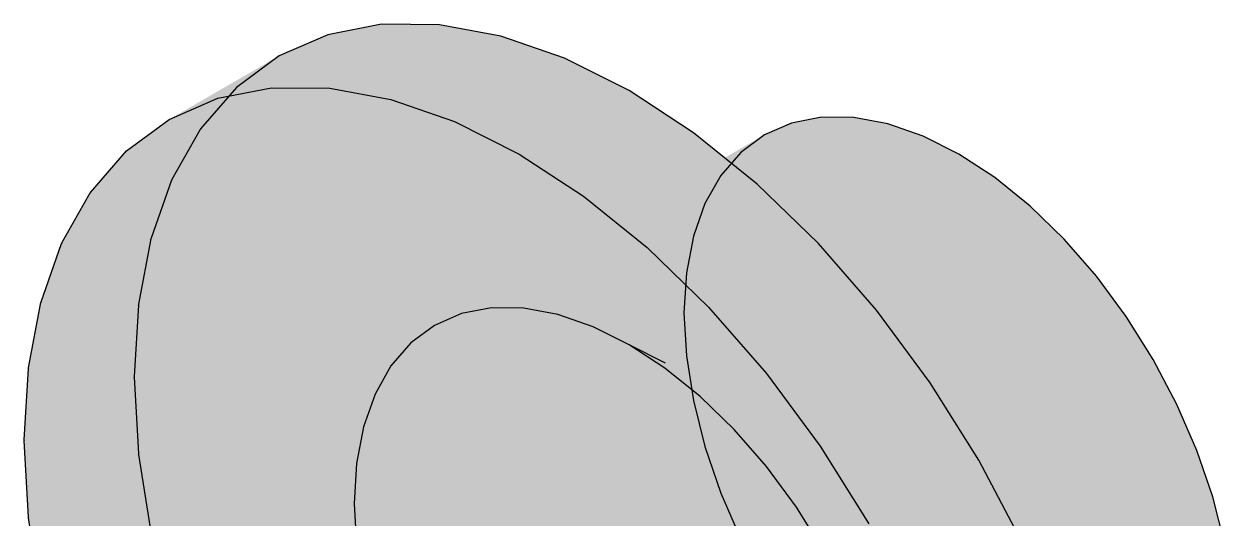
# Model space of a CAD drawing. Extents: x 0 to 297, y 0 to 210.
# Drawn here: x 184.72 to 200.28, y 152.36 to 158.72 of the extents above; entities that cross this region are included whole.
import ezdxf

# ---------------------------------------------------------------- set-up
doc = ezdxf.new("R2010")
doc.units = 0
doc.layers.add('SOMBRA', color=8, linetype='CONTINUOUS')
doc.layers.add('VISIBLE', color=7, linetype='CONTINUOUS')

msp = doc.modelspace()

# ---------------------------------------------------------------- linework, layer by layer
at = {"layer": 'SOMBRA', "color": 254}
for points in [[(189.318, 158.7187), (188.6259, 158.5842), (187.2117, 157.7677)], [(187.9038, 157.9022), (189.318, 158.7187), (187.2117, 157.7677)], [(190.0646, 158.7127), (189.318, 158.7187), (187.9038, 157.9022)], [(188.6504, 157.8962), (190.0646, 158.7127), (187.9038, 157.9022)], [(190.8529, 158.5666), (190.0646, 158.7127), (188.6504, 157.8962)], [(188.6259, 158.5842), (188, 158.3118), (186.5858, 157.4953)], [(187.2117, 157.7677), (188.6259, 158.5842), (186.5858, 157.4953)], [(189.4387, 157.7501), (190.8529, 158.5666), (188.6504, 157.8962)], [(191.6693, 158.2828), (190.8529, 158.5666), (189.4387, 157.7501)], [(188, 158.3118), (187.4511, 157.906), (186.0369, 157.0895)], [(186.5858, 157.4953), (188, 158.3118), (186.0369, 157.0895)], [(190.2551, 157.4663), (191.6693, 158.2828), (189.4387, 157.7501)], [(192.5, 157.866), (191.6693, 158.2828), (190.2551, 157.4663)], [(187.4511, 157.906), (186.9886, 157.3738), (185.5744, 156.5573)], [(186.0369, 157.0895), (187.4511, 157.906), (185.5744, 156.5573)], [(191.0858, 157.0495), (192.5, 157.866), (190.2551, 157.4663)], [(193.3307, 157.3236), (192.5, 157.866), (191.0858, 157.0495)], [(194.5903, 157.4485), (194.2426, 157.2972), (190, 154.8477)], [(190.3477, 154.9991), (194.5903, 157.4485), (190, 154.8477)], [(194.9749, 157.5232), (194.5903, 157.4485), (190.3477, 154.9991)], [(190.7322, 155.0737), (194.9749, 157.5232), (190.3477, 154.9991)], [(195.3897, 157.5199), (194.9749, 157.5232), (190.7322, 155.0737)], [(191.147, 155.0704), (195.3897, 157.5199), (190.7322, 155.0737)], [(195.8276, 157.4388), (195.3897, 157.5199), (191.147, 155.0704)], [(191.5849, 154.9893), (195.8276, 157.4388), (191.147, 155.0704)], [(196.2812, 157.2811), (195.8276, 157.4388), (191.5849, 154.9893)], [(186.9847, 157.3669), (186.6205, 156.7243), (185.2063, 155.9078)], [(186.9847, 157.3669), (185.2063, 155.9078), (186.9697, 157.3582)], [(186.9697, 157.3582), (185.2063, 155.9078), (185.5705, 156.5504)], [(185.5744, 156.5573), (186.9697, 157.3582), (185.5705, 156.5504)], [(185.5744, 156.5573), (186.9886, 157.3738), (186.9697, 157.3582)], [(186.9886, 157.3738), (186.9847, 157.3669), (186.9697, 157.3582)], [(194.2426, 157.2972), (193.9377, 157.0717), (189.6951, 154.6223)], [(190, 154.8477), (194.2426, 157.2972), (189.6951, 154.6223)], [(191.9165, 156.5071), (193.3307, 157.3236), (191.0858, 157.0495)], [(192.0385, 154.8316), (196.2812, 157.2811), (191.5849, 154.9893)], [(194.1471, 156.6647), (193.3307, 157.3236), (191.9165, 156.5071)], [(196.7426, 157.0495), (196.2812, 157.2811), (192.0385, 154.8316)], [(193.9377, 157.0717), (193.6808, 156.7761), (189.4381, 154.3266)], [(189.6951, 154.6223), (193.9377, 157.0717), (189.4381, 154.3266)], [(192.5, 154.6001), (196.7426, 157.0495), (192.0385, 154.8316)], [(197.2041, 156.7482), (196.7426, 157.0495), (192.5, 154.6001)], [(186.6176, 156.7162), (186.3529, 155.9685), (184.9387, 155.152)], [(186.6176, 156.7162), (184.9387, 155.152), (186.6026, 156.7075)], [(186.6026, 156.7075), (184.9387, 155.152), (185.2034, 155.8997)], [(185.2063, 155.9078), (186.6026, 156.7075), (185.2034, 155.8997)], [(185.2063, 155.9078), (186.6205, 156.7243), (186.6026, 156.7075)], [(186.6205, 156.7243), (186.6176, 156.7162), (186.6026, 156.7075)], [(193.6808, 156.7761), (193.4762, 156.4152), (189.2336, 153.9657)], [(189.4381, 154.3266), (193.6808, 156.7761), (189.2336, 153.9657)], [(192.7329, 155.8482), (194.1471, 156.6647), (191.9165, 156.5071)], [(192.9615, 154.2987), (197.2041, 156.7482), (192.5, 154.6001)], [(194.9354, 155.9006), (194.1471, 156.6647), (192.7329, 155.8482)], [(197.6577, 156.3821), (197.2041, 156.7482), (192.9615, 154.2987)], [(193.4762, 156.4152), (193.3276, 155.9954), (189.0849, 153.5459)], [(189.2336, 153.9657), (193.4762, 156.4152), (189.0849, 153.5459)], [(193.4151, 153.9326), (197.6577, 156.3821), (192.9615, 154.2987)], [(198.0956, 155.9576), (197.6577, 156.3821), (193.4151, 153.9326)], [(186.3512, 155.9595), (186.1905, 155.1195), (184.7763, 154.303)], [(186.3512, 155.9595), (184.7763, 154.303), (186.3361, 155.9508)], [(186.3361, 155.9508), (184.7763, 154.303), (184.9369, 155.143)], [(184.9387, 155.152), (186.3361, 155.9508), (184.9369, 155.143)], [(184.9387, 155.152), (186.3529, 155.9685), (186.3361, 155.9508)], [(186.3529, 155.9685), (186.3512, 155.9595), (186.3361, 155.9508)], [(193.3276, 155.9954), (193.2374, 155.5237), (188.9947, 153.0742)], [(189.0849, 153.5459), (193.3276, 155.9954), (188.9947, 153.0742)], [(193.5212, 155.0841), (194.9354, 155.9006), (192.7329, 155.8482)], [(193.853, 153.5081), (198.0956, 155.9576), (193.4151, 153.9326)]]:
    msp.add_solid(points, dxfattribs=at)
at = {"layer": 'SOMBRA', "color": 253}
for points in [[(188.6259, 158.5842), (189.318, 158.7187), (190.5332, 155.5867)], [(189.318, 158.7187), (191.0742, 155.3153), (190.5332, 155.5867)], [(189.318, 158.7187), (190.0646, 158.7127), (191.0742, 155.3153)], [(190.0646, 158.7127), (191.569, 155.0671), (191.0742, 155.3153)], [(190.0646, 158.7127), (190.8529, 158.5666), (191.569, 155.0671)], [(188, 158.3118), (188.6259, 158.5842), (189.917, 155.8959)], [(188.6259, 158.5842), (190.5332, 155.5867), (189.917, 155.8959)], [(190.8529, 158.5666), (192.0385, 154.8316), (191.569, 155.0671)], [(190.8529, 158.5666), (191.6693, 158.2828), (192.0385, 154.8316)], [(187.4511, 157.906), (188, 158.3118), (189.1819, 156.2646)], [(188, 158.3118), (189.917, 155.8959), (189.1819, 156.2646)], [(191.6693, 158.2828), (192.5, 154.6001), (192.0385, 154.8316)], [(191.6693, 158.2828), (192.5, 157.866), (192.5, 154.6001)], [(186.9886, 157.3738), (187.4511, 157.906), (188.255, 156.7296)], [(187.4511, 157.906), (189.1819, 156.2646), (188.255, 156.7296)], [(192.5, 157.866), (192.9695, 154.3645), (192.5, 154.6001)], [(192.5, 157.866), (193.3307, 157.3236), (192.9695, 154.3645)], [(194.2426, 157.2972), (194.5903, 157.4485), (196.7426, 152.9671)], [(194.5903, 157.4485), (194.9749, 157.5232), (196.7426, 152.9671)], [(194.9749, 157.5232), (195.3897, 157.5199), (196.7426, 152.9671)], [(195.3897, 157.5199), (195.8276, 157.4388), (196.7426, 152.9671)], [(195.8276, 157.4388), (196.2812, 157.2811), (196.7426, 152.9671)], [(186.6205, 156.7243), (186.9847, 157.3669), (187.0006, 157.3589)], [(186.6205, 156.7243), (187.0006, 157.3589), (187.8662, 156.2822)], [(186.9847, 157.3669), (186.9886, 157.3738), (187.0006, 157.3589)], [(186.9886, 157.3738), (188.255, 156.7296), (187.0006, 157.3589)], [(188.255, 156.7296), (187.8662, 156.2822), (187.0006, 157.3589)], [(193.3307, 157.3236), (193.4643, 154.1163), (192.9695, 154.3645)], [(193.3307, 157.3236), (194.1471, 156.6647), (193.4643, 154.1163)], [(193.9377, 157.0717), (194.2426, 157.2972), (196.7426, 152.9671)], [(196.2812, 157.2811), (196.7426, 157.0495), (196.7426, 152.9671)], [(193.6808, 156.7761), (193.9377, 157.0717), (196.7426, 152.9671)], [(196.7426, 157.0495), (197.2041, 156.7482), (196.7426, 152.9671)], [(186.3529, 155.9685), (186.6176, 156.7162), (186.6332, 156.7108)], [(186.3529, 155.9685), (186.6332, 156.7108), (187.5566, 155.736)], [(186.6176, 156.7162), (186.6205, 156.7243), (186.6332, 156.7108)], [(186.6205, 156.7243), (187.8662, 156.2822), (186.6332, 156.7108)], [(187.8662, 156.2822), (187.5566, 155.736), (186.6332, 156.7108)], [(188.255, 156.7296), (188.7772, 155.9654), (187.8662, 156.2822)], [(189.1819, 156.2646), (188.7772, 155.9654), (188.255, 156.7296)], [(194.1471, 156.6647), (194.0053, 153.8449), (193.4643, 154.1163)], [(193.4762, 156.4152), (193.6808, 156.7761), (196.7426, 152.9671)], [(194.1471, 156.6647), (194.9354, 155.9006), (194.0053, 153.8449)], [(197.2041, 156.7482), (197.6577, 156.3821), (196.7426, 152.9671)], [(193.3276, 155.9954), (193.4762, 156.4152), (196.7426, 152.9671)], [(197.6577, 156.3821), (198.0956, 155.9576), (196.7426, 152.9671)], [(187.8662, 156.2822), (188.4362, 155.573), (187.5566, 155.736)], [(188.7772, 155.9654), (188.4362, 155.573), (187.8662, 156.2822)], [(189.1819, 156.2646), (189.4997, 155.7142), (188.7772, 155.9654)], [(189.917, 155.8959), (189.4997, 155.7142), (189.1819, 156.2646)], [(186.1905, 155.1195), (186.3512, 155.9595), (186.3662, 155.9567)], [(186.1905, 155.1195), (186.3662, 155.9567), (187.3316, 155.1006)], [(186.3512, 155.9595), (186.3529, 155.9685), (186.3662, 155.9567)], [(186.3529, 155.9685), (187.5566, 155.736), (186.3662, 155.9567)], [(187.5566, 155.736), (187.3316, 155.1006), (186.3662, 155.9567)], [(188.7772, 155.9654), (189.1338, 155.4437), (188.4362, 155.573)], [(189.4997, 155.7142), (189.1338, 155.4437), (188.7772, 155.9654)], [(189.917, 155.8959), (190.1054, 155.5037), (189.4997, 155.7142)], [(190.5332, 155.5867), (190.1054, 155.5037), (189.917, 155.8959)], [(193.2374, 155.5237), (193.3276, 155.9954), (196.7426, 152.9671)], [(195.682, 155.0444), (194.9354, 155.9006), (193.5212, 155.0841)], [(198.5104, 155.482), (198.0956, 155.9576), (193.853, 153.5081)], [(194.9354, 155.9006), (194.6215, 153.5358), (194.0053, 153.8449)], [(194.9354, 155.9006), (195.682, 155.0444), (194.6215, 153.5358)], [(198.0956, 155.9576), (198.5104, 155.482), (196.7426, 152.9671)], [(187.5566, 155.736), (188.1647, 155.0941), (187.3316, 155.1006)], [(188.4362, 155.573), (188.1647, 155.0941), (187.5566, 155.736)], [(188.4362, 155.573), (188.8254, 155.0888), (188.1647, 155.0941)], [(189.1338, 155.4437), (188.8254, 155.0888), (188.4362, 155.573)], [(189.4997, 155.7142), (189.7185, 155.3353), (189.1338, 155.4437)], [(190.1054, 155.5037), (189.7185, 155.3353), (189.4997, 155.7142)], [(190.5332, 155.5867), (190.6372, 155.3188), (190.1054, 155.5037)], [(191.0742, 155.3153), (190.6372, 155.3188), (190.5332, 155.5867)], [(189.1338, 155.4437), (189.3792, 155.0844), (188.8254, 155.0888)], [(193.2374, 155.5237), (193.2071, 155.0083), (188.9645, 152.5588)], [(188.9947, 153.0742), (193.2374, 155.5237), (188.9645, 152.5588)], [(189.7185, 155.3353), (189.3792, 155.0844), (189.1338, 155.4437)], [(190.1054, 155.5037), (190.2319, 155.2401), (189.7185, 155.3353)], [(190.6372, 155.3188), (190.2319, 155.2401), (190.1054, 155.5037)], [(193.2071, 155.0083), (193.2374, 155.5237), (196.7426, 152.9671)], [(194.2678, 153.0325), (198.5104, 155.482), (193.853, 153.5081)], [(198.8949, 154.9633), (198.5104, 155.482), (194.2678, 153.0325)], [(198.5104, 155.482), (198.8949, 154.9633), (196.7426, 152.9671)], [(189.7185, 155.3353), (189.8655, 155.0806), (189.3792, 155.0844)], [(190.2319, 155.2401), (189.8655, 155.0806), (189.7185, 155.3353)], [(190.6372, 155.3188), (190.7015, 155.153), (190.2319, 155.2401)], [(191.1235, 155.1497), (190.7015, 155.153), (190.6372, 155.3188)], [(191.0742, 155.3153), (191.1235, 155.1497), (190.6372, 155.3188)], [(191.569, 155.0671), (191.1235, 155.1497), (191.0742, 155.3153)], [(186.1899, 155.1097), (186.136, 154.1918), (184.7218, 153.3753)], [(186.1899, 155.1097), (184.7218, 153.3753), (186.1749, 155.101)], [(186.1749, 155.101), (184.7218, 153.3753), (184.7757, 154.2932)], [(184.7763, 154.303), (186.1749, 155.101), (184.7757, 154.2932)], [(184.7763, 154.303), (186.1905, 155.1195), (186.1749, 155.101)], [(186.136, 154.1918), (186.1899, 155.1097), (186.2042, 155.1096)], [(186.136, 154.1918), (186.2042, 155.1096), (187.1951, 154.3868)], [(186.1905, 155.1195), (186.1899, 155.1097), (186.1749, 155.101)], [(186.1899, 155.1097), (186.1905, 155.1195), (186.2042, 155.1096)], [(186.1905, 155.1195), (187.3316, 155.1006), (186.2042, 155.1096)], [(187.3316, 155.1006), (187.1951, 154.3868), (186.2042, 155.1096)], [(187.3316, 155.1006), (187.9675, 154.5368), (187.1951, 154.3868)], [(188.1647, 155.0941), (187.9675, 154.5368), (187.3316, 155.1006)], [(190.2319, 155.2401), (190.3102, 155.0771), (189.8655, 155.0806)], [(190.7015, 155.153), (190.3102, 155.0771), (190.2319, 155.2401)], [(190.7015, 155.153), (190.7322, 155.0737), (190.3102, 155.0771)], [(191.147, 155.0704), (190.7322, 155.0737), (190.7015, 155.153)], [(191.1235, 155.1497), (191.147, 155.0704), (190.7015, 155.153)], [(191.5849, 154.9893), (191.147, 155.0704), (191.1235, 155.1497)], [(191.569, 155.0671), (191.5849, 154.9893), (191.1235, 155.1497)], [(188.1647, 155.0941), (188.5799, 154.6558), (187.9675, 154.5368)], [(188.8254, 155.0888), (188.5799, 154.6558), (188.1647, 155.0941)], [(188.8254, 155.0888), (189.0934, 154.7555), (188.5799, 154.6558)], [(189.3792, 155.0844), (189.0934, 154.7555), (188.8254, 155.0888)], [(188.9645, 152.5588), (193.2071, 155.0083), (188.9947, 152.0085)], [(193.2071, 155.0083), (193.2374, 154.458), (188.9947, 152.0085)], [(189.3792, 155.0844), (189.5442, 154.843), (189.0934, 154.7555)], [(189.8655, 155.0806), (189.5442, 154.843), (189.3792, 155.0844)], [(189.8655, 155.0806), (189.9565, 154.9231), (189.5442, 154.843)], [(190.3102, 155.0771), (189.9565, 154.9231), (189.8655, 155.0806)], [(190.3102, 155.0771), (190.3477, 154.9991), (189.9565, 154.9231)], [(190.3477, 154.9991), (190, 154.8477), (189.9565, 154.9231)], [(190.7322, 155.0737), (190.3477, 154.9991), (190.3102, 155.0771)], [(192.0385, 154.8316), (191.5849, 154.9893), (191.569, 155.0671)], [(193.2374, 154.458), (193.2071, 155.0083), (196.7426, 152.9671)], [(194.2678, 154.2279), (195.682, 155.0444), (193.5212, 155.0841)], [(196.3741, 154.1108), (195.682, 155.0444), (194.2678, 154.2279)], [(194.6523, 152.5138), (198.8949, 154.9633), (194.2678, 153.0325)], [(195.682, 155.0444), (195.3566, 153.167), (194.6215, 153.5358)], [(199.2426, 154.4104), (198.8949, 154.9633), (194.6523, 152.5138)], [(195.682, 155.0444), (196.3741, 154.1108), (195.3566, 153.167)], [(198.8949, 154.9633), (199.2426, 154.4104), (196.7426, 152.9671)], [(189.5442, 154.843), (189.2735, 154.5314), (189.0934, 154.7555)], [(189.5442, 154.843), (189.6462, 154.6937), (189.2735, 154.5314)], [(189.9565, 154.9231), (189.6462, 154.6937), (189.5442, 154.843)], [(189.9565, 154.9231), (190, 154.8477), (189.6462, 154.6937)], [(190, 154.8477), (189.6951, 154.6223), (189.6462, 154.6937)], [(188.5799, 154.6558), (188.4015, 154.1519), (187.9675, 154.5368)], [(188.5799, 154.6558), (188.8658, 154.354), (188.4015, 154.1519)], [(189.0934, 154.7555), (188.8658, 154.354), (188.5799, 154.6558)], [(189.0934, 154.7555), (189.2735, 154.5314), (188.8658, 154.354)], [(189.6462, 154.6937), (189.3848, 154.3929), (189.2735, 154.5314)], [(189.6462, 154.6937), (189.6951, 154.6223), (189.3848, 154.3929)], [(187.9675, 154.5368), (187.8477, 153.9108), (187.1951, 154.3868)], [(187.9675, 154.5368), (188.4015, 154.1519), (187.8477, 153.9108)], [(189.2735, 154.5314), (189.0579, 154.1512), (188.8658, 154.354)], [(189.2735, 154.5314), (189.3848, 154.3929), (189.0579, 154.1512)], [(189.6951, 154.6223), (189.4381, 154.3266), (189.3848, 154.3929)], [(192.9615, 154.2987), (192.5, 154.6001), (192.7327, 154.4833)], [(192.9695, 154.3645), (192.9615, 154.2987), (192.7327, 154.4833)], [(186.136, 154.1918), (187.1951, 154.3868), (186.1498, 154.1838)], [(187.1951, 154.3868), (187.1493, 153.6068), (186.1498, 154.1838)], [(187.1951, 154.3868), (187.8477, 153.9108), (187.1493, 153.6068)], [(188.8658, 154.354), (188.7004, 153.8869), (188.4015, 154.1519)], [(188.8658, 154.354), (189.0579, 154.1512), (188.7004, 153.8869)], [(188.9947, 152.0085), (193.2374, 154.458), (189.0849, 151.4326)], [(189.3848, 154.3929), (189.1767, 154.0258), (189.0579, 154.1512)], [(193.2374, 154.458), (193.3276, 153.8821), (189.0849, 151.4326)], [(189.3848, 154.3929), (189.4381, 154.3266), (189.1767, 154.0258)], [(189.4381, 154.3266), (189.2336, 153.9657), (189.1767, 154.0258)], [(193.4151, 153.9326), (192.9615, 154.2987), (192.9695, 154.3645)], [(193.431, 153.9921), (192.9695, 154.3645), (193.2126, 154.2426)], [(193.431, 153.9921), (193.4151, 153.9326), (192.9695, 154.3645)], [(193.3276, 153.8821), (193.2374, 154.458), (196.7426, 152.9671)], [(195, 151.961), (199.2426, 154.4104), (194.6523, 152.5138)], [(199.5476, 153.8329), (199.2426, 154.4104), (195, 151.961)], [(199.2426, 154.4104), (199.5476, 153.8329), (196.7426, 152.9671)], [(184.7218, 153.3753), (186.136, 154.1918), (186.1216, 154.1726)], [(184.7218, 153.3753), (186.1216, 154.1726), (184.7224, 153.3648)], [(186.1216, 154.1726), (184.7763, 152.3847), (184.7224, 153.3648)], [(186.1366, 154.1813), (186.1905, 153.2012), (184.7763, 152.3847)], [(186.1366, 154.1813), (184.7763, 152.3847), (186.1216, 154.1726)], [(186.136, 154.1918), (186.1366, 154.1813), (186.1216, 154.1726)], [(186.1366, 154.1813), (186.136, 154.1918), (186.1498, 154.1838)], [(186.1905, 153.2012), (186.1366, 154.1813), (186.1498, 154.1838)], [(186.1905, 153.2012), (186.1498, 154.1838), (187.1493, 153.6068)], [(193.4643, 154.1163), (193.431, 153.9921), (193.2126, 154.2426)], [(194.9599, 153.2943), (196.3741, 154.1108), (194.2678, 154.2279)], [(188.4015, 154.1519), (188.2933, 153.5858), (187.8477, 153.9108)], [(188.4015, 154.1519), (188.7004, 153.8869), (188.2933, 153.5858)], [(189.0579, 154.1512), (188.9013, 153.7088), (188.7004, 153.8869)], [(189.0579, 154.1512), (189.1767, 154.0258), (188.9013, 153.7088)], [(189.1767, 154.0258), (189.0255, 153.5986), (188.9013, 153.7088)], [(189.1767, 154.0258), (189.2336, 153.9657), (189.0255, 153.5986)], [(193.8765, 153.5602), (193.431, 153.9921), (193.4643, 154.1163)], [(193.9258, 153.669), (193.8765, 153.5602), (193.4643, 154.1163)], [(193.9258, 153.669), (193.4643, 154.1163), (193.7275, 153.9843)], [(197, 153.1157), (196.3741, 154.1108), (194.9599, 153.2943)], [(196.3741, 154.1108), (196.2835, 152.702), (195.3566, 153.167)], [(196.3741, 154.1108), (197, 153.1157), (196.2835, 152.702)], [(187.8477, 153.9108), (187.8076, 153.2268), (187.1493, 153.6068)], [(187.8477, 153.9108), (188.2933, 153.5858), (187.8076, 153.2268)], [(188.7004, 153.8869), (188.6, 153.3621), (188.2933, 153.5858)], [(188.7004, 153.8869), (188.9013, 153.7088), (188.6, 153.3621)], [(189.2336, 153.9657), (189.0849, 153.5459), (189.0255, 153.5986)], [(193.4762, 153.2906), (193.3276, 153.8821), (196.7426, 152.9671)], [(193.853, 153.5081), (193.4151, 153.9326), (193.431, 153.9921)], [(193.8765, 153.5602), (193.853, 153.5081), (193.431, 153.9921)], [(194.0053, 153.8449), (193.9258, 153.669), (193.7275, 153.9843)], [(188.9013, 153.7088), (188.8062, 153.2117), (188.6, 153.3621)], [(188.9013, 153.7088), (189.0255, 153.5986), (188.8062, 153.2117)], [(194.3628, 153.1677), (193.9258, 153.669), (194.0053, 153.8449)], [(194.4668, 153.3157), (194.3628, 153.1677), (194.0053, 153.8449)], [(194.4668, 153.3157), (194.0053, 153.8449), (194.3018, 153.6962)], [(195.3049, 151.3834), (199.5476, 153.8329), (195, 151.961)], [(199.5476, 153.8329), (199.8045, 153.2405), (196.7426, 152.9671)], [(186.1905, 153.2012), (187.1493, 153.6068), (186.2042, 153.1954)], [(187.1493, 153.6068), (187.1951, 152.7739), (186.2042, 153.1954)], [(187.1493, 153.6068), (187.8076, 153.2268), (187.1951, 152.7739)], [(188.2933, 153.5858), (188.257, 152.9673), (187.8076, 153.2268)], [(188.2933, 153.5858), (188.6, 153.3621), (188.257, 152.9673)], [(189.0255, 153.5986), (188.9337, 153.1187), (188.8062, 153.2117)], [(189.0255, 153.5986), (189.0849, 153.5459), (188.9337, 153.1187)], [(189.0849, 153.5459), (188.9947, 153.0742), (188.9337, 153.1187)], [(194.2678, 153.0325), (193.853, 153.5081), (193.8765, 153.5602)], [(194.2985, 153.0763), (193.8765, 153.5602), (193.9258, 153.669)], [(194.2985, 153.0763), (194.2678, 153.0325), (193.8765, 153.5602)], [(194.3628, 153.1677), (194.2985, 153.0763), (193.9258, 153.669)], [(194.6215, 153.5358), (194.4668, 153.3157), (194.3018, 153.6962)], [(194.8946, 152.7386), (194.4668, 153.3157), (194.6215, 153.5358)], [(195.083, 152.9133), (194.8946, 152.7386), (194.6215, 153.5358)], [(195.083, 152.9133), (194.6215, 153.5358), (194.9706, 153.3607)], [(188.6, 153.3621), (188.5664, 152.7887), (188.257, 152.9673)], [(188.6, 153.3621), (188.8062, 153.2117), (188.5664, 152.7887)], [(193.6808, 152.6936), (193.4762, 153.2906), (196.7426, 152.9671)], [(194.7681, 152.6212), (194.3628, 153.1677), (194.4668, 153.3157)], [(194.8946, 152.7386), (194.7681, 152.6212), (194.4668, 153.3157)], [(195.5858, 152.2992), (197, 153.1157), (194.9599, 153.2943)], [(195.3566, 153.167), (195.083, 152.9133), (194.9706, 153.3607)], [(199.8045, 153.2405), (200.009, 152.6435), (196.7426, 152.9671)], [(184.7763, 152.3847), (186.1905, 153.2012), (186.1772, 153.1815)], [(184.7763, 152.3847), (186.1772, 153.1815), (184.778, 152.3737)], [(186.1772, 153.1815), (184.9387, 151.3482), (184.778, 152.3737)], [(186.1922, 153.1902), (186.3529, 152.1647), (184.9387, 151.3482)], [(186.1922, 153.1902), (184.9387, 151.3482), (186.1772, 153.1815)], [(186.1905, 153.2012), (186.1922, 153.1902), (186.1772, 153.1815)], [(186.1922, 153.1902), (186.1905, 153.2012), (186.2042, 153.1954)], [(186.3529, 152.1647), (186.1922, 153.1902), (186.2042, 153.1954)], [(186.3529, 152.1647), (186.2042, 153.1954), (187.1951, 152.7739)], [(187.8076, 153.2268), (187.8477, 152.4963), (187.1951, 152.7739)], [(187.8076, 153.2268), (188.257, 152.9673), (187.8477, 152.4963)], [(188.8062, 153.2117), (188.7743, 152.6686), (188.5664, 152.7887)], [(188.8062, 153.2117), (188.9337, 153.1187), (188.7743, 152.6686)], [(188.9337, 153.1187), (188.9029, 152.5944), (188.7743, 152.6686)], [(188.9337, 153.1187), (188.9947, 153.0742), (188.9029, 152.5944)], [(194.6523, 152.5138), (194.2678, 153.0325), (194.2985, 153.0763)], [(194.6898, 152.5485), (194.2985, 153.0763), (194.3628, 153.1677)], [(194.6898, 152.5485), (194.6523, 152.5138), (194.2985, 153.0763)], [(194.7681, 152.6212), (194.6898, 152.5485), (194.3628, 153.1677)], [(195.5003, 152.2498), (195.083, 152.9133), (195.3566, 153.167)], [(195.8181, 152.4333), (195.5003, 152.2498), (195.3566, 153.167)], [(195.8181, 152.4333), (195.3566, 153.167), (195.7897, 152.9497)], [(197.5489, 152.0761), (197, 153.1157), (195.5858, 152.2992)], [(197, 153.1157), (197.5379, 152.0727), (196.2835, 152.702)], [(197, 153.1157), (197.5489, 152.0761), (197.5379, 152.0727)], [(188.257, 152.9673), (188.2933, 152.3068), (187.8477, 152.4963)], [(188.257, 152.9673), (188.5664, 152.7887), (188.2933, 152.3068)], [(188.9947, 153.0742), (188.9645, 152.5588), (188.9029, 152.5944)], [(193.9377, 152.1012), (193.6808, 152.6936), (196.7426, 152.9671)], [(194.2426, 151.5237), (193.9377, 152.1012), (196.7426, 152.9671)], [(194.5903, 150.9708), (194.2426, 151.5237), (196.7426, 152.9671)], [(194.9749, 150.4522), (194.5903, 150.9708), (196.7426, 152.9671)], [(195.3897, 149.9765), (194.9749, 150.4522), (196.7426, 152.9671)], [(195.8276, 149.552), (195.3897, 149.9765), (196.7426, 152.9671)], [(196.2835, 152.702), (195.8181, 152.4333), (195.7897, 152.9497)], [(196.2812, 149.1859), (195.8276, 149.552), (196.7426, 152.9671)], [(196.7426, 148.8846), (196.2812, 149.1859), (196.7426, 152.9671)], [(197.2041, 148.6531), (196.7426, 148.8846), (196.7426, 152.9671)], [(197.6577, 148.4954), (197.2041, 148.6531), (196.7426, 152.9671)], [(198.0956, 148.4142), (197.6577, 148.4954), (196.7426, 152.9671)], [(198.5104, 148.4109), (198.0956, 148.4142), (196.7426, 152.9671)], [(198.8949, 148.4856), (198.5104, 148.4109), (196.7426, 152.9671)], [(199.2426, 148.6369), (198.8949, 148.4856), (196.7426, 152.9671)], [(199.5476, 148.8624), (199.2426, 148.6369), (196.7426, 152.9671)], [(199.8045, 149.1581), (199.5476, 148.8624), (196.7426, 152.9671)], [(200.009, 149.5189), (199.8045, 149.1581), (196.7426, 152.9671)], [(200.1577, 149.9388), (200.009, 149.5189), (196.7426, 152.9671)], [(200.2479, 150.4104), (200.1577, 149.9388), (196.7426, 152.9671)], [(200.2782, 150.9258), (200.2479, 150.4104), (196.7426, 152.9671)], [(200.2479, 151.4762), (200.2782, 150.9258), (196.7426, 152.9671)], [(200.1577, 152.052), (200.2479, 151.4762), (196.7426, 152.9671)], [(200.009, 152.6435), (200.1577, 152.052), (196.7426, 152.9671)], [(186.3529, 152.1647), (187.1951, 152.7739), (186.3662, 152.1611)], [(187.1951, 152.7739), (187.3316, 151.9024), (186.3662, 152.1611)], [(187.1951, 152.7739), (187.8477, 152.4963), (187.3316, 151.9024)], [(188.5664, 152.7887), (188.6, 152.1764), (188.2933, 152.3068)], [(188.5664, 152.7887), (188.7743, 152.6686), (188.6, 152.1764)], [(195.2815, 152.1235), (194.8946, 152.7386), (195.083, 152.9133)], [(195.5003, 152.2498), (195.2815, 152.1235), (195.083, 152.9133)], [(188.7743, 152.6686), (188.8062, 152.0887), (188.6, 152.1764)], [(188.7743, 152.6686), (188.9029, 152.5944), (188.8062, 152.0887)], [(195.0435, 151.9861), (194.6898, 152.5485), (194.7681, 152.6212)], [(195.1345, 152.0386), (194.7681, 152.6212), (194.8946, 152.7386)], [(195.1345, 152.0386), (195.0435, 151.9861), (194.7681, 152.6212)], [(195.2815, 152.1235), (195.1345, 152.0386), (194.8946, 152.7386)], [(196.2228, 151.6667), (195.8181, 152.4333), (196.2835, 152.702)], [(196.745, 151.8279), (196.2228, 151.6667), (196.2835, 152.702)], [(196.745, 151.8279), (196.2835, 152.702), (196.8571, 152.4142)], [(187.8477, 152.4963), (187.9675, 151.7321), (187.3316, 151.9024)], [(187.8477, 152.4963), (188.2933, 152.3068), (187.9675, 151.7321)], [(188.9029, 152.5944), (188.9337, 152.0344), (188.8062, 152.0887)], [(188.9029, 152.5944), (188.9645, 152.5588), (188.9337, 152.0344)], [(188.9645, 152.5588), (188.9947, 152.0085), (188.9337, 152.0344)], [(195, 151.961), (194.6523, 152.5138), (194.6898, 152.5485)], [(195.0435, 151.9861), (195, 151.961), (194.6898, 152.5485)], [(195.8662, 151.5567), (195.5003, 152.2498), (195.8181, 152.4333)], [(196.2228, 151.6667), (195.8662, 151.5567), (195.8181, 152.4333)], [(197.5379, 152.0727), (196.745, 151.8279), (196.8571, 152.4142)]]:
    msp.add_solid(points, dxfattribs=at)
at = {"layer": 'SOMBRA', "color": 252}
for points in [[(187.9038, 157.9022), (187.2117, 157.7677), (188.5028, 155.0794)], [(187.9038, 157.9022), (188.5028, 155.0794), (189.119, 154.7702)], [(188.6504, 157.8962), (187.9038, 157.9022), (189.119, 154.7702)], [(187.2117, 157.7677), (186.5858, 157.4953), (187.7677, 155.4481)], [(187.2117, 157.7677), (187.7677, 155.4481), (188.5028, 155.0794)], [(188.6504, 157.8962), (189.119, 154.7702), (189.66, 154.4988)], [(189.4387, 157.7501), (188.6504, 157.8962), (189.66, 154.4988)], [(189.4387, 157.7501), (189.66, 154.4988), (190.1548, 154.2506)], [(190.2551, 157.4663), (189.4387, 157.7501), (190.1548, 154.2506)], [(186.5858, 157.4953), (186.0369, 157.0895), (186.8408, 155.9131)], [(186.5858, 157.4953), (186.8408, 155.9131), (187.7677, 155.4481)], [(190.2551, 157.4663), (190.1548, 154.2506), (190.6243, 154.0151)], [(191.0858, 157.0495), (190.2551, 157.4663), (190.6243, 154.0151)], [(186.0369, 157.0895), (185.5744, 156.5573), (185.5864, 156.5424)], [(186.0369, 157.0895), (185.5864, 156.5424), (186.8408, 155.9131)], [(191.0858, 157.0495), (190.6243, 154.0151), (191.0858, 153.7836)], [(191.9165, 156.5071), (191.0858, 157.0495), (191.0858, 153.7836)], [(185.5705, 156.5504), (185.2063, 155.9078), (185.219, 155.8943)], [(185.5705, 156.5504), (185.219, 155.8943), (186.4519, 155.4657)], [(185.5744, 156.5573), (185.5705, 156.5504), (185.5864, 156.5424)], [(185.5705, 156.5504), (186.4519, 155.4657), (185.5864, 156.5424)], [(185.5864, 156.5424), (186.4519, 155.4657), (187.363, 155.1489)], [(185.5864, 156.5424), (187.363, 155.1489), (186.8408, 155.9131)], [(191.9165, 156.5071), (191.0858, 153.7836), (191.5553, 153.548)], [(192.7329, 155.8482), (191.9165, 156.5071), (191.5553, 153.548)], [(185.2034, 155.8997), (184.9387, 155.152), (184.952, 155.1402)], [(185.2034, 155.8997), (184.952, 155.1402), (186.1424, 154.9196)], [(185.2063, 155.9078), (185.2034, 155.8997), (185.219, 155.8943)], [(185.2034, 155.8997), (186.1424, 154.9196), (185.219, 155.8943)], [(185.219, 155.8943), (186.1424, 154.9196), (187.022, 154.7565)], [(185.219, 155.8943), (187.022, 154.7565), (186.4519, 155.4657)], [(186.8408, 155.9131), (187.363, 155.1489), (188.0855, 154.8977)], [(186.8408, 155.9131), (188.0855, 154.8977), (187.7677, 155.4481)], [(192.7329, 155.8482), (191.5553, 153.548), (192.0501, 153.2998)], [(193.5212, 155.0841), (192.7329, 155.8482), (192.0501, 153.2998)], [(186.4519, 155.4657), (187.022, 154.7565), (187.7196, 154.6272)], [(186.4519, 155.4657), (187.7196, 154.6272), (187.363, 155.1489)], [(187.7677, 155.4481), (188.0855, 154.8977), (188.6911, 154.6872)], [(187.7677, 155.4481), (188.6911, 154.6872), (188.5028, 155.0794)], [(184.9369, 155.143), (184.7763, 154.303), (184.7899, 154.2931)], [(184.9369, 155.143), (184.7899, 154.2931), (185.9174, 154.2842)], [(184.9387, 155.152), (184.9369, 155.143), (184.952, 155.1402)], [(184.9369, 155.143), (185.9174, 154.2842), (184.952, 155.1402)], [(184.952, 155.1402), (185.9174, 154.2842), (186.7505, 154.2776)], [(184.952, 155.1402), (186.7505, 154.2776), (186.1424, 154.9196)], [(187.363, 155.1489), (187.7196, 154.6272), (188.3043, 154.5188)], [(187.363, 155.1489), (188.3043, 154.5188), (188.0855, 154.8977)], [(188.5028, 155.0794), (188.6911, 154.6872), (189.2229, 154.5023)], [(188.5028, 155.0794), (189.2229, 154.5023), (189.119, 154.7702)], [(193.5212, 155.0841), (192.0501, 153.2998), (192.5911, 153.0284)], [(194.2678, 154.2279), (193.5212, 155.0841), (192.5911, 153.0284)], [(186.1424, 154.9196), (186.7505, 154.2776), (187.4112, 154.2723)], [(186.1424, 154.9196), (187.4112, 154.2723), (187.022, 154.7565)], [(188.0855, 154.8977), (188.3043, 154.5188), (188.8177, 154.4236)], [(188.0855, 154.8977), (188.8177, 154.4236), (188.6911, 154.6872)], [(187.022, 154.7565), (187.4112, 154.2723), (187.965, 154.2679)], [(187.022, 154.7565), (187.965, 154.2679), (187.7196, 154.6272)], [(188.6911, 154.6872), (188.8177, 154.4236), (189.2872, 154.3365)], [(188.6911, 154.6872), (189.2872, 154.3365), (189.2229, 154.5023)], [(189.119, 154.7702), (189.2229, 154.5023), (189.7092, 154.3332)], [(189.119, 154.7702), (189.7092, 154.3332), (189.66, 154.4988)], [(187.7196, 154.6272), (187.965, 154.2679), (188.4513, 154.2641)], [(187.7196, 154.6272), (188.4513, 154.2641), (188.3043, 154.5188)], [(188.3043, 154.5188), (188.4513, 154.2641), (188.896, 154.2606)], [(188.3043, 154.5188), (188.896, 154.2606), (188.8177, 154.4236)], [(189.2229, 154.5023), (189.2872, 154.3365), (189.7328, 154.2539)], [(189.2229, 154.5023), (189.7328, 154.2539), (189.7092, 154.3332)], [(189.66, 154.4988), (189.7092, 154.3332), (190.1707, 154.1728)], [(189.66, 154.4988), (190.1707, 154.1728), (190.1548, 154.2506)], [(188.8177, 154.4236), (188.896, 154.2606), (189.318, 154.2572)], [(188.8177, 154.4236), (189.318, 154.2572), (189.2872, 154.3365)], [(189.2872, 154.3365), (189.318, 154.2572), (189.7328, 154.2539)], [(189.7092, 154.3332), (189.7328, 154.2539), (190.1707, 154.1728)], [(184.7757, 154.2932), (184.7218, 153.3753), (184.7356, 153.3673)], [(184.7757, 154.2932), (184.7356, 153.3673), (185.7809, 153.5703)], [(184.7763, 154.303), (184.7757, 154.2932), (184.7899, 154.2931)], [(184.7757, 154.2932), (185.7809, 153.5703), (184.7899, 154.2931)], [(184.7899, 154.2931), (185.7809, 153.5703), (186.5532, 153.7203)], [(184.7899, 154.2931), (186.5532, 153.7203), (185.9174, 154.2842)], [(185.9174, 154.2842), (186.5532, 153.7203), (187.1657, 153.8393)], [(185.9174, 154.2842), (187.1657, 153.8393), (186.7505, 154.2776)], [(186.7505, 154.2776), (187.1657, 153.8393), (187.6792, 153.939)], [(186.7505, 154.2776), (187.6792, 153.939), (187.4112, 154.2723)], [(187.4112, 154.2723), (187.6792, 153.939), (188.13, 154.0265)], [(187.4112, 154.2723), (188.13, 154.0265), (187.965, 154.2679)], [(187.965, 154.2679), (188.13, 154.0265), (188.5423, 154.1066)], [(187.965, 154.2679), (188.5423, 154.1066), (188.4513, 154.2641)], [(188.4513, 154.2641), (188.5423, 154.1066), (188.9335, 154.1826)], [(188.4513, 154.2641), (188.9335, 154.1826), (188.896, 154.2606)], [(188.5423, 154.1066), (188.5858, 154.0312), (188.9335, 154.1826)], [(188.5858, 154.0312), (191.0858, 149.7011), (188.9335, 154.1826)], [(188.896, 154.2606), (188.9335, 154.1826), (189.318, 154.2572)], [(188.9335, 154.1826), (191.0858, 149.7011), (189.318, 154.2572)], [(189.318, 154.2572), (191.0858, 149.7011), (189.7328, 154.2539)], [(189.7328, 154.2539), (191.0858, 149.7011), (190.1707, 154.1728)], [(190.1548, 154.2506), (190.1707, 154.1728), (190.6243, 154.0151)], [(190.1707, 154.1728), (191.0858, 149.7011), (190.6243, 154.0151)], [(194.2678, 154.2279), (192.5911, 153.0284), (193.2073, 152.7193)], [(194.9599, 153.2943), (194.2678, 154.2279), (193.2073, 152.7193)], [(187.6792, 153.939), (188.232, 153.8772), (188.13, 154.0265)], [(188.13, 154.0265), (188.5858, 154.0312), (188.5423, 154.1066)], [(188.13, 154.0265), (188.232, 153.8772), (188.5858, 154.0312)], [(188.232, 153.8772), (188.2809, 153.8058), (188.5858, 154.0312)], [(188.2809, 153.8058), (191.0858, 149.7011), (188.5858, 154.0312)], [(190.6243, 154.0151), (191.0858, 149.7011), (191.0858, 153.7836)], [(187.1657, 153.8393), (187.8592, 153.7149), (187.6792, 153.939)], [(187.6792, 153.939), (187.8592, 153.7149), (188.232, 153.8772)], [(187.8592, 153.7149), (188.2809, 153.8058), (188.232, 153.8772)], [(189.0849, 151.4326), (193.3276, 153.8821), (189.2336, 150.8411)], [(193.3276, 153.8821), (193.4762, 153.2906), (189.2336, 150.8411)], [(185.7809, 153.5703), (186.9873, 153.3354), (186.5532, 153.7203)], [(186.5532, 153.7203), (187.4516, 153.5375), (187.1657, 153.8393)], [(186.5532, 153.7203), (186.9873, 153.3354), (187.4516, 153.5375)], [(187.1657, 153.8393), (187.4516, 153.5375), (187.8592, 153.7149)], [(187.4516, 153.5375), (187.9706, 153.5764), (187.8592, 153.7149)], [(187.8592, 153.7149), (187.9706, 153.5764), (188.2809, 153.8058)], [(187.9706, 153.5764), (188.0239, 153.5101), (188.2809, 153.8058)], [(188.0239, 153.5101), (191.0858, 149.7011), (188.2809, 153.8058)], [(191.0858, 153.7836), (191.0858, 149.7011), (191.5473, 153.4822)], [(191.0858, 153.7836), (191.5473, 153.4822), (191.3185, 153.6668)], [(199.8045, 153.2405), (199.5476, 153.8329), (195.3049, 151.3834)], [(184.7356, 153.3673), (186.4335, 153.0943), (185.7809, 153.5703)], [(185.7809, 153.5703), (186.4335, 153.0943), (186.9873, 153.3354)], [(187.4516, 153.5375), (187.6437, 153.3347), (187.9706, 153.5764)], [(187.6437, 153.3347), (188.0239, 153.5101), (187.9706, 153.5764)], [(191.5473, 153.4822), (191.5553, 153.548), (191.3185, 153.6668)], [(191.5553, 153.548), (191.5473, 153.4822), (192.0008, 153.1161)], [(191.5553, 153.548), (192.0168, 153.1756), (191.7983, 153.4261)], [(191.5553, 153.548), (192.0008, 153.1161), (192.0168, 153.1756)], [(186.9873, 153.3354), (187.6437, 153.3347), (187.4516, 153.5375)], [(187.6437, 153.3347), (187.7625, 153.2093), (188.0239, 153.5101)], [(187.7625, 153.2093), (187.8194, 153.1492), (188.0239, 153.5101)], [(187.8194, 153.1492), (191.0858, 149.7011), (188.0239, 153.5101)], [(191.5473, 153.4822), (191.0858, 149.7011), (192.0008, 153.1161)], [(192.0168, 153.1756), (192.0501, 153.2998), (191.7983, 153.4261)], [(184.7218, 153.3753), (184.7224, 153.3648), (184.7356, 153.3673)], [(184.7224, 153.3648), (185.7351, 152.7903), (184.7356, 153.3673)], [(184.7224, 153.3648), (184.7763, 152.3847), (184.7899, 152.3789)], [(184.7224, 153.3648), (184.7899, 152.3789), (185.7351, 152.7903)], [(184.7356, 153.3673), (185.7351, 152.7903), (186.4335, 153.0943)], [(186.4335, 153.0943), (187.2862, 153.0704), (186.9873, 153.3354)], [(186.9873, 153.3354), (187.2862, 153.0704), (187.6437, 153.3347)], [(187.2862, 153.0704), (187.7625, 153.2093), (187.6437, 153.3347)], [(189.2336, 150.8411), (193.4762, 153.2906), (189.4381, 150.2441)], [(193.4762, 153.2906), (193.6808, 152.6936), (189.4381, 150.2441)], [(192.0501, 153.2998), (192.0168, 153.1756), (192.4388, 152.6917)], [(192.0501, 153.2998), (192.4388, 152.6917), (192.4623, 152.7437)], [(192.0501, 153.2998), (192.4623, 152.7437), (192.5115, 152.8525)], [(192.0501, 153.2998), (192.5115, 152.8525), (192.3132, 153.1678)], [(194.9599, 153.2943), (193.2073, 152.7193), (193.9424, 152.3505)], [(195.5858, 152.2992), (194.9599, 153.2943), (193.9424, 152.3505)], [(195.5619, 150.791), (199.8045, 153.2405), (195.3049, 151.3834)], [(200.009, 152.6435), (199.8045, 153.2405), (195.5619, 150.791)], [(185.7351, 152.7903), (186.879, 152.7694), (186.4335, 153.0943)], [(186.4335, 153.0943), (186.879, 152.7694), (187.2862, 153.0704)], [(187.2862, 153.0704), (187.487, 152.8923), (187.7625, 153.2093)], [(187.487, 152.8923), (187.8194, 153.1492), (187.7625, 153.2093)], [(187.487, 152.8923), (187.6113, 152.7821), (187.8194, 153.1492)], [(187.6113, 152.7821), (187.6707, 152.7294), (187.8194, 153.1492)], [(187.6707, 152.7294), (191.0858, 149.7011), (187.8194, 153.1492)], [(192.0008, 153.1161), (191.0858, 149.7011), (192.4388, 152.6917)], [(192.0168, 153.1756), (192.0008, 153.1161), (192.4388, 152.6917)], [(192.5115, 152.8525), (192.5911, 153.0284), (192.3132, 153.1678)], [(186.879, 152.7694), (187.487, 152.8923), (187.2862, 153.0704)], [(192.5911, 153.0284), (192.5115, 152.8525), (192.8843, 152.2598)], [(192.5911, 153.0284), (192.8843, 152.2598), (192.9486, 152.3513)], [(192.5911, 153.0284), (192.9486, 152.3513), (193.0526, 152.4992)], [(192.5911, 153.0284), (193.0526, 152.4992), (192.8876, 152.8797)], [(184.7899, 152.3789), (186.3933, 152.4103), (185.7351, 152.7903)], [(185.7351, 152.7903), (186.3933, 152.4103), (186.879, 152.7694)], [(186.3933, 152.4103), (187.1858, 152.5456), (186.879, 152.7694)], [(186.879, 152.7694), (187.1858, 152.5456), (187.487, 152.8923)], [(187.1858, 152.5456), (187.6113, 152.7821), (187.487, 152.8923)], [(187.1858, 152.5456), (187.392, 152.3952), (187.6113, 152.7821)], [(187.392, 152.3952), (187.6707, 152.7294), (187.6113, 152.7821)], [(192.5115, 152.8525), (192.4623, 152.7437), (192.8536, 152.216)], [(192.5115, 152.8525), (192.8536, 152.216), (192.8843, 152.2598)], [(193.0526, 152.4992), (193.2073, 152.7193), (192.8876, 152.8797)], [(187.392, 152.3952), (187.5195, 152.3022), (187.6707, 152.7294)], [(187.5195, 152.3022), (187.5805, 152.2577), (187.6707, 152.7294)], [(187.5805, 152.2577), (191.0858, 149.7011), (187.6707, 152.7294)], [(189.4381, 150.2441), (193.6808, 152.6936), (189.6951, 149.6517)], [(193.6808, 152.6936), (193.9377, 152.1012), (189.6951, 149.6517)], [(192.4388, 152.6917), (191.0858, 149.7011), (192.8536, 152.216)], [(192.4623, 152.7437), (192.4388, 152.6917), (192.8536, 152.216)], [(193.2073, 152.7193), (193.0526, 152.4992), (193.3538, 151.8047)], [(193.2073, 152.7193), (193.3538, 151.8047), (193.4804, 151.9221)], [(193.2073, 152.7193), (193.4804, 151.9221), (193.6688, 152.0968)], [(193.2073, 152.7193), (193.6688, 152.0968), (193.5564, 152.5442)], [(195.7664, 150.194), (200.009, 152.6435), (195.5619, 150.791)], [(200.1577, 152.052), (200.009, 152.6435), (195.7664, 150.194)], [(186.3933, 152.4103), (186.8427, 152.1508), (187.1858, 152.5456)], [(186.8427, 152.1508), (187.392, 152.3952), (187.1858, 152.5456)], [(193.0526, 152.4992), (192.9486, 152.3513), (193.2756, 151.7321)], [(193.0526, 152.4992), (193.2756, 151.7321), (193.3538, 151.8047)], [(193.6688, 152.0968), (193.9424, 152.3505), (193.5564, 152.5442)], [(184.7763, 152.3847), (184.778, 152.3737), (184.7899, 152.3789)], [(184.778, 152.3737), (185.7809, 151.9574), (184.7899, 152.3789)], [(184.778, 152.3737), (184.9387, 151.3482), (184.952, 151.3446)], [(184.778, 152.3737), (184.952, 151.3446), (185.7809, 151.9574)], [(184.7899, 152.3789), (185.7809, 151.9574), (186.3933, 152.4103)], [(185.7809, 151.9574), (186.8427, 152.1508), (186.3933, 152.4103)], [(186.8427, 152.1508), (187.1522, 151.9722), (187.392, 152.3952)], [(187.1522, 151.9722), (187.5195, 152.3022), (187.392, 152.3952)]]:
    msp.add_solid(points, dxfattribs=at)
at = {"layer": 'VISIBLE'}
for p, q in [((189.318, 158.7187), (188.6259, 158.5842)), ((190.0646, 158.7127), (189.318, 158.7187)), ((190.8529, 158.5666), (190.0646, 158.7127)), ((188.6259, 158.5842), (188, 158.3118)), ((191.6693, 158.2828), (190.8529, 158.5666)), ((188, 158.3118), (187.4511, 157.906)), ((192.5, 157.866), (191.6693, 158.2828)), ((187.4511, 157.906), (186.9886, 157.3738)), ((187.2117, 157.7677), (187.9038, 157.9022)), ((187.9038, 157.9022), (188.6504, 157.8962)), ((186.5858, 157.4953), (187.2117, 157.7677)), ((188.6504, 157.8962), (189.4387, 157.7501)), ((189.4387, 157.7501), (190.2551, 157.4663)), ((193.3307, 157.3236), (192.5, 157.866)), ((186.0369, 157.0895), (186.5858, 157.4953)), ((190.2551, 157.4663), (191.0858, 157.0495)), ((194.5903, 157.4485), (194.2426, 157.2972)), ((194.9749, 157.5232), (194.5903, 157.4485)), ((195.3897, 157.5199), (194.9749, 157.5232)), ((195.8276, 157.4388), (195.3897, 157.5199)), ((196.2812, 157.2811), (195.8276, 157.4388)), ((186.9847, 157.3669), (186.6205, 156.7243)), ((186.9886, 157.3738), (186.9847, 157.3669)), ((194.1471, 156.6647), (193.3307, 157.3236)), ((194.2426, 157.2972), (193.9377, 157.0717)), ((196.7426, 157.0495), (196.2812, 157.2811)), ((185.5744, 156.5573), (186.0369, 157.0895)), ((191.0858, 157.0495), (191.9165, 156.5071)), ((193.9377, 157.0717), (193.6808, 156.7761)), ((197.2041, 156.7482), (196.7426, 157.0495)), ((186.6176, 156.7162), (186.3529, 155.9685)), ((186.6205, 156.7243), (186.6176, 156.7162)), ((193.6808, 156.7761), (193.4762, 156.4152)), ((194.9354, 155.9006), (194.1471, 156.6647)), ((197.6577, 156.3821), (197.2041, 156.7482)), ((185.2063, 155.9078), (185.5705, 156.5504)), ((185.5705, 156.5504), (185.5744, 156.5573)), ((191.9165, 156.5071), (192.7329, 155.8482)), ((193.4762, 156.4152), (193.3276, 155.9954)), ((198.0956, 155.9576), (197.6577, 156.3821)), ((184.9387, 155.152), (185.2034, 155.8997)), ((185.2034, 155.8997), (185.2063, 155.9078)), ((186.3512, 155.9595), (186.1905, 155.1195)), ((186.3529, 155.9685), (186.3512, 155.9595)), ((193.3276, 155.9954), (193.2374, 155.5237)), ((195.682, 155.0444), (194.9354, 155.9006)), ((198.5104, 155.482), (198.0956, 155.9576)), ((192.7329, 155.8482), (193.5212, 155.0841)), ((193.2374, 155.5237), (193.2071, 155.0083)), ((198.8949, 154.9633), (198.5104, 155.482)), ((184.7763, 154.303), (184.9369, 155.143)), ((184.9369, 155.143), (184.9387, 155.152)), ((186.1899, 155.1097), (186.136, 154.1918)), ((186.1905, 155.1195), (186.1899, 155.1097)), ((190.3477, 154.9991), (190, 154.8477)), ((190.7322, 155.0737), (190.3477, 154.9991)), ((191.147, 155.0704), (190.7322, 155.0737)), ((191.5849, 154.9893), (191.147, 155.0704)), ((192.0385, 154.8316), (191.5849, 154.9893)), ((193.2071, 155.0083), (193.2374, 154.458)), ((193.5212, 155.0841), (194.2678, 154.2279)), ((196.3741, 154.1108), (195.682, 155.0444)), ((199.2426, 154.4104), (198.8949, 154.9633)), ((190, 154.8477), (189.6951, 154.6223)), ((192.5, 154.6001), (192.0385, 154.8316)), ((189.6951, 154.6223), (189.4381, 154.3266)), ((192.9695, 154.3645), (192.5, 154.6001)), ((192.9615, 154.2987), (192.5, 154.6001)), ((189.4381, 154.3266), (189.2336, 153.9657)), ((193.2374, 154.458), (193.3276, 153.8821)), ((199.5476, 153.8329), (199.2426, 154.4104)), ((184.7218, 153.3753), (184.7757, 154.2932)), ((184.7757, 154.2932), (184.7763, 154.303)), ((186.136, 154.1918), (186.1366, 154.1813)), ((186.1366, 154.1813), (186.1905, 153.2012)), ((193.4151, 153.9326), (192.9615, 154.2987)), ((194.2678, 154.2279), (194.9599, 153.2943)), ((197, 153.1157), (196.3741, 154.1108)), ((189.2336, 153.9657), (189.0849, 153.5459)), ((193.3276, 153.8821), (193.4762, 153.2906)), ((193.853, 153.5081), (193.4151, 153.9326)), ((199.8045, 153.2405), (199.5476, 153.8329)), ((189.0849, 153.5459), (188.9947, 153.0742)), ((194.2678, 153.0325), (193.853, 153.5081)), ((184.7224, 153.3648), (184.7218, 153.3753)), ((184.7763, 152.3847), (184.7224, 153.3648)), ((193.4762, 153.2906), (193.6808, 152.6936)), ((194.9599, 153.2943), (195.5858, 152.2992)), ((200.009, 152.6435), (199.8045, 153.2405)), ((186.1905, 153.2012), (186.1922, 153.1902)), ((186.1922, 153.1902), (186.3529, 152.1647)), ((197.5489, 152.0761), (197, 153.1157)), ((188.9947, 153.0742), (188.9645, 152.5588)), ((194.6523, 152.5138), (194.2678, 153.0325)), ((193.6808, 152.6936), (193.9377, 152.1012)), ((200.1577, 152.052), (200.009, 152.6435)), ((188.9645, 152.5588), (188.9947, 152.0085)), ((195, 151.961), (194.6523, 152.5138)), ((184.778, 152.3737), (184.7763, 152.3847)), ((184.9387, 151.3482), (184.778, 152.3737))]:
    msp.add_line(p, q, dxfattribs=at)

doc.saveas('drawing.dxf')
